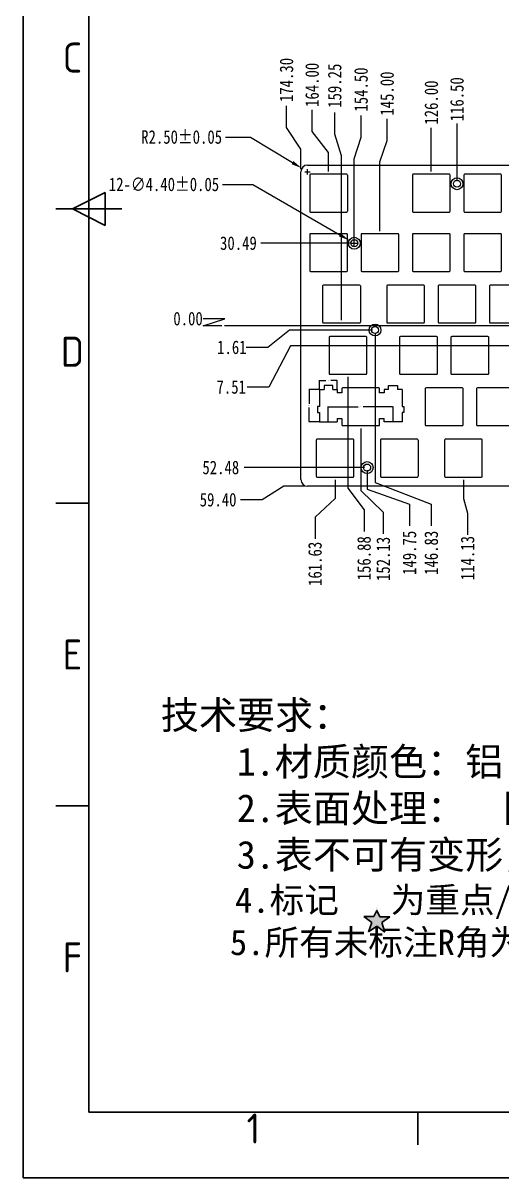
# Model space of a CAD drawing. Header units: millimetres. Extents: x 1786 to 2809, y 1192 to 1909.
# Drawn here: x 1786.2 to 1963.4, y 1192.3 to 1619.4 of the extents above; entities that cross this region are included whole.
import ezdxf
from ezdxf.enums import TextEntityAlignment as Align

# ---------------------------------------------------------------- set-up
doc = ezdxf.new("R2010")
doc.units = ezdxf.units.MM
doc.header["$LTSCALE"] = 32.67
doc.header["$PDMODE"] = 3
doc.header["$PDSIZE"] = 0.3125
doc.layers.get('0').update_dxf_attribs({"linetype": 'CONTINUOUS'})
doc.layers.get('Defpoints').update_dxf_attribs({"linetype": 'CONTINUOUS'})
doc.layers.add('图层1', color=7, linetype='CONTINUOUS')
doc.layers.add('图框层', color=7, linetype='CONTINUOUS', lineweight=35)
doc.layers.add('文字说明层', color=7, linetype='CONTINUOUS', lineweight=35)
doc.styles.add('ISO Proportional', font='isocp.shx')
doc.styles.get("Standard").update_dxf_attribs({"font": 'txt', "width": 0.8})
doc.dimstyles.get("Standard").update_dxf_attribs({"dimtxt": 0.15625, "dimasz": 0.1875, "dimexe": 0.125, "dimexo": 0.0625, "dimtad": 0, "dimtih": 1, "dimtoh": 1, "dimdsep": 46, "dimtxsty": 'Standard', "dimcen": 0.09, "dimazin": 2, "dimtp": 0.01, "dimtm": 0.01, "dimtfac": 1, "dimtofl": 0, "dimtmove": 0, "dimatfit": 3, "dimfxl": 1, "dimtolj": 1, "dimarcsym": 0})

# ---------------------------------------------------------------- blocks, each defined once
blk = doc.blocks.new('*D100')
at = {"layer": 'Defpoints', "color": 0, "transparency": 16777216}
for p in [(1852.84, 1510.04), (1860.76, 1507.46), (2063.24, 1507.46)]:
    blk.add_point(p, dxfattribs=at)
at = {"layer": '图层1', "color": 4, "lineweight": -2, "transparency": 16777216}
for p, q in [((1852.76, 1507.46), (1860.84, 1510.04)), ((1860.84, 1510.04), (1852.84, 1510.04)), ((1859.76, 1507.46), (1852.76, 1507.46))]:
    blk.add_line(p, q, dxfattribs=at)
at = {"layer": '图层1', "color": 6, "transparency": 16777216, "insert": (1847.21, 1510.04), "char_height": 5, "attachment_point": 5}
blk.add_mtext('\\A1;0.00', dxfattribs=at)
blk = doc.blocks.new('*D1')
at = {"layer": 'Defpoints', "color": 0, "transparency": 16777216}
for p in [(1883.65, 1588.71), (1888.94, 1564.37), (2063.24, 1507.46)]:
    blk.add_point(p, dxfattribs=at)
at = {"layer": '图层1', "color": 4, "lineweight": -2, "transparency": 16777216}
for p, q in [((1883.65, 1580.71), (1883.65, 1588.71)), ((1888.94, 1572.71), (1883.65, 1580.71)), ((1888.94, 1565.37), (1888.94, 1572.71))]:
    blk.add_line(p, q, dxfattribs=at)
at = {"layer": '图层1', "color": 6, "transparency": 16777216, "insert": (1883.65, 1598.33), "char_height": 5, "attachment_point": 5, "rotation": 90}
blk.add_mtext('\\A1;174.30', dxfattribs=at)
blk = doc.blocks.new('*D3')
at = {"layer": 'Defpoints', "color": 0, "transparency": 16777216}
for p in [(1893.12, 1587.24), (1899.24, 1563.46), (2063.24, 1507.46)]:
    blk.add_point(p, dxfattribs=at)
at = {"layer": '图层1', "color": 4, "lineweight": -2, "transparency": 16777216}
for p, q in [((1893.12, 1579.24), (1893.12, 1587.24)), ((1899.24, 1571.46), (1893.12, 1579.24)), ((1899.24, 1564.46), (1899.24, 1571.46))]:
    blk.add_line(p, q, dxfattribs=at)
at = {"layer": '图层1', "color": 6, "transparency": 16777216, "insert": (1893.12, 1596.53), "char_height": 5, "attachment_point": 5, "rotation": 90}
blk.add_mtext('\\A1;164.00', dxfattribs=at)
blk = doc.blocks.new('*D4')
at = {"layer": 'Defpoints', "color": 0, "transparency": 16777216}
for p in [(1937.24, 1580.68), (1937.24, 1563.46), (2063.24, 1507.46)]:
    blk.add_point(p, dxfattribs=at)
at = {"layer": '图层1', "color": 4, "lineweight": -2, "transparency": 16777216}
blk.add_line((1937.24, 1564.46), (1937.24, 1580.68), dxfattribs=at)
at = {"layer": '图层1', "color": 6, "transparency": 16777216, "insert": (1937.24, 1589.97), "char_height": 5, "attachment_point": 5, "rotation": 90}
blk.add_mtext('\\A1;126.00', dxfattribs=at)
blk = doc.blocks.new('*D5')
at = {"layer": 'Defpoints', "color": 0, "transparency": 16777216}
for p in [(1946.74, 1582.23), (1946.74, 1559.96), (2063.24, 1507.46)]:
    blk.add_point(p, dxfattribs=at)
at = {"layer": '图层1', "color": 4, "lineweight": -2, "transparency": 16777216}
blk.add_line((1946.74, 1560.96), (1946.74, 1582.23), dxfattribs=at)
at = {"layer": '图层1', "color": 6, "transparency": 16777216, "insert": (1946.74, 1591.19), "char_height": 5, "attachment_point": 5, "rotation": 90}
blk.add_mtext('\\A1;116.50', dxfattribs=at)
blk = doc.blocks.new('*D14')
at = {"layer": 'Defpoints', "color": 0, "transparency": 16777216}
for p in [(1920.88, 1584), (1918.24, 1541.45), (2063.24, 1507.46)]:
    blk.add_point(p, dxfattribs=at)
at = {"layer": '图层1', "color": 4, "lineweight": -2, "transparency": 16777216}
for p, q in [((1920.88, 1576), (1920.88, 1584)), ((1918.24, 1568), (1920.88, 1576)), ((1918.24, 1542.45), (1918.24, 1568))]:
    blk.add_line(p, q, dxfattribs=at)
at = {"layer": '图层1', "color": 6, "transparency": 16777216, "insert": (1920.88, 1593.29), "char_height": 5, "attachment_point": 5, "rotation": 90}
blk.add_mtext('\\A1;145.00', dxfattribs=at)
blk = doc.blocks.new('*D15')
at = {"layer": 'Defpoints', "color": 0, "transparency": 16777216}
for p in [(1911.24, 1585.17), (1908.74, 1537.95), (2063.24, 1507.46)]:
    blk.add_point(p, dxfattribs=at)
at = {"layer": '图层1', "color": 4, "lineweight": -2, "transparency": 16777216}
for p, q in [((1911.24, 1577.17), (1911.24, 1585.17)), ((1908.74, 1569.17), (1911.24, 1577.17)), ((1908.74, 1538.95), (1908.74, 1569.17))]:
    blk.add_line(p, q, dxfattribs=at)
at = {"layer": '图层1', "color": 6, "transparency": 16777216, "insert": (1911.24, 1594.79), "char_height": 5, "attachment_point": 5, "rotation": 90}
blk.add_mtext('\\A1;154.50', dxfattribs=at)
blk = doc.blocks.new('*D18')
at = {"layer": 'Defpoints', "color": 0, "transparency": 16777216}
for p in [(1901.49, 1586.25), (1903.99, 1508.48), (2063.24, 1507.46)]:
    blk.add_point(p, dxfattribs=at)
at = {"layer": '图层1', "color": 4, "lineweight": -2, "transparency": 16777216}
for p, q in [((1901.49, 1578.25), (1901.49, 1586.25)), ((1903.99, 1570.25), (1901.49, 1578.25)), ((1903.99, 1509.48), (1903.99, 1570.25))]:
    blk.add_line(p, q, dxfattribs=at)
at = {"layer": '图层1', "color": 6, "transparency": 16777216, "insert": (1901.49, 1596.21), "char_height": 5, "attachment_point": 5, "rotation": 90}
blk.add_mtext('\\A1;159.25', dxfattribs=at)
blk = doc.blocks.new('*D19')
at = {"layer": 'Defpoints', "color": 0, "transparency": 16777216}
for p in [(2063.24, 1507.46), (1906.36, 1489.48), (1912.36, 1431.39)]:
    blk.add_point(p, dxfattribs=at)
at = {"layer": '图层1', "color": 4, "lineweight": -2, "transparency": 16777216}
for p, q in [((1906.36, 1488.48), (1906.36, 1447.39)), ((1906.36, 1447.39), (1912.36, 1439.39)), ((1912.36, 1439.39), (1912.36, 1431.39))]:
    blk.add_line(p, q, dxfattribs=at)
at = {"layer": '图层1', "color": 6, "transparency": 16777216, "insert": (1912.36, 1421.43), "char_height": 5, "attachment_point": 5, "rotation": 90}
blk.add_mtext('\\A1;156.88', dxfattribs=at)
blk = doc.blocks.new('*D20')
at = {"layer": 'Defpoints', "color": 0, "transparency": 16777216}
for p in [(2063.24, 1507.46), (1911.11, 1470.48), (1919.46, 1430.48)]:
    blk.add_point(p, dxfattribs=at)
at = {"layer": '图层1', "color": 4, "lineweight": -2, "transparency": 16777216}
for p, q in [((1911.11, 1469.48), (1911.11, 1446.48)), ((1911.11, 1446.48), (1919.46, 1438.48)), ((1919.46, 1438.48), (1919.46, 1430.48))]:
    blk.add_line(p, q, dxfattribs=at)
at = {"layer": '图层1', "color": 6, "transparency": 16777216, "insert": (1919.46, 1421.19), "char_height": 5, "attachment_point": 5, "rotation": 90}
blk.add_mtext('\\A1;152.13', dxfattribs=at)
blk = doc.blocks.new('*D21')
at = {"layer": 'Defpoints', "color": 0, "transparency": 16777216}
for p in [(2063.24, 1507.46), (1901.61, 1451.48), (1894.2, 1428.66)]:
    blk.add_point(p, dxfattribs=at)
at = {"layer": '图层1', "color": 4, "lineweight": -2, "transparency": 16777216}
for p, q in [((1901.61, 1450.48), (1901.61, 1443.48)), ((1901.61, 1443.48), (1894.2, 1436.66)), ((1894.2, 1436.66), (1894.2, 1428.66))]:
    blk.add_line(p, q, dxfattribs=at)
at = {"layer": '图层1', "color": 6, "transparency": 16777216, "insert": (1894.2, 1419.37), "char_height": 5, "attachment_point": 5, "rotation": 90}
blk.add_mtext('\\A1;161.63', dxfattribs=at)
blk = doc.blocks.new('*D22')
at = {"layer": 'Defpoints', "color": 0, "transparency": 16777216}
for p in [(2063.24, 1507.46), (1913.49, 1454.98), (1929.17, 1433.4)]:
    blk.add_point(p, dxfattribs=at)
at = {"layer": '图层1', "color": 4, "lineweight": -2, "transparency": 16777216}
for p, q in [((1913.49, 1453.98), (1913.49, 1446.98)), ((1913.49, 1446.98), (1929.17, 1441.4)), ((1929.17, 1441.4), (1929.17, 1433.4))]:
    blk.add_line(p, q, dxfattribs=at)
at = {"layer": '图层1', "color": 6, "transparency": 16777216, "insert": (1929.17, 1423.44), "char_height": 5, "attachment_point": 5, "rotation": 90}
blk.add_mtext('\\A1;149.75', dxfattribs=at)
blk = doc.blocks.new('*D23')
at = {"layer": 'Defpoints', "color": 0, "transparency": 16777216}
for p in [(2063.24, 1507.46), (1949.11, 1451.48), (1950.67, 1430.14)]:
    blk.add_point(p, dxfattribs=at)
at = {"layer": '图层1', "color": 4, "lineweight": -2, "transparency": 16777216}
for p, q in [((1949.11, 1450.48), (1949.11, 1443.48)), ((1949.11, 1443.48), (1950.67, 1438.14)), ((1950.67, 1438.14), (1950.67, 1430.14))]:
    blk.add_line(p, q, dxfattribs=at)
at = {"layer": '图层1', "color": 6, "transparency": 16777216, "insert": (1950.67, 1421.51), "char_height": 5, "attachment_point": 5, "rotation": 90}
blk.add_mtext('\\A1;114.13', dxfattribs=at)
blk = doc.blocks.new('*D26')
at = {"layer": 'Defpoints', "color": 0, "transparency": 16777216}
for p in [(1916.41, 1505.85), (2063.24, 1507.46), (1937.23, 1433.4)]:
    blk.add_point(p, dxfattribs=at)
at = {"layer": '图层1', "color": 4, "lineweight": -2, "transparency": 16777216}
for p, q in [((1916.41, 1504.85), (1916.41, 1449.4)), ((1916.41, 1449.4), (1937.23, 1441.4)), ((1937.23, 1441.4), (1937.23, 1433.4))]:
    blk.add_line(p, q, dxfattribs=at)
at = {"layer": '图层1', "color": 6, "transparency": 16777216, "insert": (1937.23, 1423.44), "char_height": 5, "attachment_point": 5, "rotation": 90}
blk.add_mtext('\\A1;146.83', dxfattribs=at)
blk = doc.blocks.new('*D45')
at = {"layer": 'Defpoints', "color": 0, "transparency": 16777216}
for p in [(1874.15, 1537.95), (1908.74, 1537.95), (2063.24, 1507.46)]:
    blk.add_point(p, dxfattribs=at)
at = {"layer": '图层1', "color": 4, "lineweight": -2, "transparency": 16777216}
blk.add_line((1907.74, 1537.95), (1874.15, 1537.95), dxfattribs=at)
at = {"layer": '图层1', "color": 6, "transparency": 16777216, "insert": (1865.85, 1537.95), "char_height": 5, "attachment_point": 5}
blk.add_mtext('\\A1;30.49', dxfattribs=at)
blk = doc.blocks.new('*D46')
at = {"layer": 'Defpoints', "color": 0, "transparency": 16777216}
for p in [(1916.41, 1505.85), (2063.24, 1507.46), (1868.72, 1499.43)]:
    blk.add_point(p, dxfattribs=at)
at = {"layer": '图层1', "color": 4, "lineweight": -2, "transparency": 16777216}
for p, q in [((1884.72, 1505.85), (1876.72, 1499.43)), ((1915.41, 1505.85), (1884.72, 1505.85)), ((1876.72, 1499.43), (1868.72, 1499.43))]:
    blk.add_line(p, q, dxfattribs=at)
at = {"layer": '图层1', "color": 6, "transparency": 16777216, "insert": (1863.43, 1499.43), "char_height": 5, "attachment_point": 5}
blk.add_mtext('\\A1;1.61', dxfattribs=at)
blk = doc.blocks.new('*D47')
at = {"layer": 'Defpoints', "color": 0, "transparency": 16777216}
for p in [(2063.24, 1507.46), (1867.95, 1454.98), (1913.49, 1454.98)]:
    blk.add_point(p, dxfattribs=at)
at = {"layer": '图层1', "color": 4, "lineweight": -2, "transparency": 16777216}
blk.add_line((1912.49, 1454.98), (1867.95, 1454.98), dxfattribs=at)
at = {"layer": '图层1', "color": 6, "transparency": 16777216, "insert": (1859.33, 1454.98), "char_height": 5, "attachment_point": 5}
blk.add_mtext('\\A1;52.48', dxfattribs=at)
blk = doc.blocks.new('*D48')
at = {"layer": 'Defpoints', "color": 0, "transparency": 16777216}
for p in [(2063.24, 1507.46), (1998.99, 1499.95), (1869.15, 1484.77)]:
    blk.add_point(p, dxfattribs=at)
at = {"layer": '图层1', "color": 4, "lineweight": -2, "transparency": 16777216}
for p, q in [((1885.15, 1499.95), (1877.15, 1484.77)), ((1997.99, 1499.95), (1885.15, 1499.95)), ((1877.15, 1484.77), (1869.15, 1484.77))]:
    blk.add_line(p, q, dxfattribs=at)
at = {"layer": '图层1', "color": 6, "transparency": 16777216, "insert": (1863.19, 1484.77), "char_height": 5, "attachment_point": 5}
blk.add_mtext('\\A1;7.51', dxfattribs=at)
blk = doc.blocks.new('*D51')
at = {"layer": 'Defpoints', "color": 0, "transparency": 16777216}
for p in [(2063.24, 1507.46), (1891.44, 1448.06), (1866.62, 1443.06)]:
    blk.add_point(p, dxfattribs=at)
at = {"layer": '图层1', "color": 4, "lineweight": -2, "transparency": 16777216}
for p, q in [((1882.62, 1448.06), (1874.62, 1443.06)), ((1890.44, 1448.06), (1882.62, 1448.06)), ((1874.62, 1443.06), (1866.62, 1443.06))]:
    blk.add_line(p, q, dxfattribs=at)
at = {"layer": '图层1', "color": 6, "transparency": 16777216, "insert": (1858.33, 1443.06), "char_height": 5, "attachment_point": 5}
blk.add_mtext('\\A1;59.40', dxfattribs=at)
blk = doc.blocks.new('*D60')
at = {"layer": 'Defpoints', "color": 0, "transparency": 16777216}
for p in [(1906.83, 1539.05), (1910.64, 1536.85)]:
    blk.add_point(p, dxfattribs=at)
at = {"layer": '图层1', "color": 4, "lineweight": -2, "transparency": 16777216}
for p, q in [((1859.94, 1559.69), (1871.21, 1559.69)), ((1871.21, 1559.69), (1903.37, 1541.06)), ((1907.74, 1537.95), (1909.74, 1537.95)), ((1908.74, 1536.95), (1908.74, 1538.95))]:
    blk.add_line(p, q, dxfattribs=at)
at = {"layer": '图层1', "color": 4, "transparency": 16777216}
blk.add_solid([(1903.71, 1541.64), (1903.04, 1540.48), (1906.83, 1539.05)], dxfattribs=at)
at = {"layer": '图层1', "color": 6, "transparency": 16777216, "insert": (1838.31, 1559.69), "char_height": 5, "attachment_point": 5}
blk.add_mtext('\\A1;12-∅4.40±0.05', dxfattribs=at)
blk = doc.blocks.new('*D61')
at = {"layer": 'Defpoints', "color": 0, "transparency": 16777216}
for p in [(1889.31, 1565.67), (1891.44, 1564.37)]:
    blk.add_point(p, dxfattribs=at)
at = {"layer": '图层1', "color": 4, "lineweight": -2, "transparency": 16777216}
for p, q in [((1861.13, 1577.21), (1870.36, 1577.21)), ((1870.36, 1577.21), (1885.89, 1567.75)), ((1890.44, 1564.37), (1892.44, 1564.37)), ((1891.44, 1563.37), (1891.44, 1565.37))]:
    blk.add_line(p, q, dxfattribs=at)
at = {"layer": '图层1', "color": 4, "transparency": 16777216}
blk.add_solid([(1886.24, 1568.32), (1885.54, 1567.18), (1889.31, 1565.67)], dxfattribs=at)
at = {"layer": '图层1', "color": 6, "transparency": 16777216, "insert": (1844.84, 1577.21), "char_height": 5, "attachment_point": 5}
blk.add_mtext('\\A1;R2.50±0.05', dxfattribs=at)
blk = doc.blocks.new('*D122')
at = {"color": 0, "lineweight": -2, "transparency": 16777216}
for p, q in [((1895.81, 1483.93), (1895.81, 1487.36)), ((1896, 1487.24), (1898.2, 1487.24)), ((1902.22, 1487.24), (1900.02, 1487.24)), ((1902.41, 1483.93), (1902.41, 1487.36))]:
    blk.add_line(p, q, dxfattribs=at)
at = {"color": 0, "transparency": 16777216}
for points in [[(1896, 1487.27), (1896, 1487.21), (1895.81, 1487.24)], [(1902.22, 1487.27), (1902.22, 1487.21), (1902.41, 1487.24)]]:
    blk.add_solid(points, dxfattribs=at)
at = {"layer": 'Defpoints', "color": 0, "transparency": 16777216}
for p in [(1902.41, 1487.24), (1895.81, 1483.87), (1902.41, 1483.87)]:
    blk.add_point(p, dxfattribs=at)
at = {"color": 0, "transparency": 16777216, "insert": (1899.11, 1487.24), "char_height": 0.156, "attachment_point": 5}
blk.add_mtext('\\A1;6.6000', dxfattribs=at)
blk = doc.blocks.new('*D123')
at = {"color": 0, "lineweight": -2, "transparency": 16777216}
for p, q in [((1895.75, 1483.87), (1891.88, 1483.87)), ((1892.01, 1483.68), (1892.01, 1478.57)), ((1892.01, 1472.05), (1892.01, 1477.16)), ((1895.75, 1471.87), (1891.88, 1471.87))]:
    blk.add_line(p, q, dxfattribs=at)
at = {"color": 0, "transparency": 16777216}
for points in [[(1891.98, 1483.68), (1892.04, 1483.68), (1892.01, 1483.87)], [(1891.98, 1472.05), (1892.04, 1472.05), (1892.01, 1471.87)]]:
    blk.add_solid(points, dxfattribs=at)
at = {"layer": 'Defpoints', "color": 0, "transparency": 16777216}
for p in [(1892.01, 1483.87), (1895.81, 1483.87), (1895.81, 1471.87)]:
    blk.add_point(p, dxfattribs=at)
at = {"color": 0, "transparency": 16777216, "insert": (1892.01, 1477.87), "char_height": 0.1562, "attachment_point": 5}
blk.add_mtext('\\A1;12.0000', dxfattribs=at)
blk = doc.blocks.new('*D124')
at = {"color": 0, "lineweight": -2, "transparency": 16777216}
for p, q in [((1899.11, 1471.93), (1899.11, 1477.51)), ((1899.3, 1477.39), (1910.15, 1477.39)), ((1922.92, 1477.39), (1912.07, 1477.39)), ((1923.11, 1471.93), (1923.11, 1477.51))]:
    blk.add_line(p, q, dxfattribs=at)
at = {"color": 0, "transparency": 16777216}
for points in [[(1899.3, 1477.42), (1899.3, 1477.36), (1899.11, 1477.39)], [(1922.92, 1477.42), (1922.92, 1477.36), (1923.11, 1477.39)]]:
    blk.add_solid(points, dxfattribs=at)
at = {"layer": 'Defpoints', "color": 0, "transparency": 16777216}
for p in [(1923.11, 1477.39), (1899.11, 1471.87), (1923.11, 1471.87)]:
    blk.add_point(p, dxfattribs=at)
at = {"color": 0, "transparency": 16777216, "insert": (1911.11, 1477.39), "char_height": 0.1562, "attachment_point": 5}
blk.add_mtext('\\A1;24.0000', dxfattribs=at)

msp = doc.modelspace()

# ---------------------------------------------------------------- hatches: boundary and pattern name
at = {"layer": '图框层', "lineweight": 30}
msp.add_hatch(color=1, dxfattribs=at).paths.add_polyline_path([(1918.1992, 1288.87199), (1917.08785, 1292.40672), (1915.90929, 1288.89383), (1912.20414, 1288.92916), (1915.1809, 1286.72274), (1914.00234, 1283.20985), (1917.02064, 1285.3591), (1919.9974, 1283.15268), (1918.88605, 1286.68741), (1921.90436, 1288.83665)])

# ---------------------------------------------------------------- linework, layer by layer
at = {"color": 7, "linetype": 'Continuous'}
for p, q in [((1888.93999, 1450.56473), (1888.93999, 1564.36508)), ((1891.43999, 1566.86508), (2235.04099, 1566.86508)), ((1905.94099, 1563.45508), (1892.53099, 1563.45508)), ((1943.94099, 1563.45508), (1930.53099, 1563.45508)), ((1962.94099, 1563.45508), (1949.53099, 1563.45508)), ((1892.25099, 1563.17508), (1892.25099, 1549.76508)), ((1906.22099, 1563.17508), (1906.22099, 1549.76508)), ((1930.25099, 1563.17508), (1930.25099, 1549.76508)), ((1944.22099, 1549.76508), (1944.22099, 1563.17508)), ((1949.25099, 1563.17508), (1949.25099, 1549.76508)), ((1963.22099, 1549.76508), (1963.22099, 1563.17508)), ((1892.53099, 1549.48508), (1905.94099, 1549.48508)), ((1930.53099, 1549.48508), (1943.94099, 1549.48508)), ((1949.53099, 1549.48508), (1962.94099, 1549.48508)), ((1892.25099, 1541.17173), (1892.25099, 1527.76173)), ((1905.94099, 1541.45173), (1892.53099, 1541.45173)), ((1906.22099, 1527.76173), (1906.22099, 1541.17173)), ((1911.25099, 1541.17173), (1911.25099, 1527.76173)), ((1924.94099, 1541.45173), (1911.53099, 1541.45173)), ((1925.22099, 1527.76173), (1925.22099, 1541.17173)), ((1930.25099, 1541.17173), (1930.25099, 1527.76173)), ((1943.94099, 1541.45173), (1930.53099, 1541.45173)), ((1944.22099, 1527.76173), (1944.22099, 1541.17173)), ((1949.25099, 1541.17173), (1949.25099, 1527.76173)), ((1962.94099, 1541.45173), (1949.53099, 1541.45173)), ((1963.22099, 1527.76173), (1963.22099, 1541.17173)), ((1892.53099, 1527.48173), (1905.94099, 1527.48173)), ((1911.53099, 1527.48173), (1924.94099, 1527.48173)), ((1930.53099, 1527.48173), (1943.94099, 1527.48173)), ((1949.53099, 1527.48173), (1962.94099, 1527.48173)), ((1897.00099, 1522.17173), (1897.00099, 1508.76173)), ((1910.69099, 1522.45173), (1897.28099, 1522.45173)), ((1910.97099, 1522.17173), (1910.97099, 1508.76173)), ((1920.75099, 1522.17173), (1920.75099, 1508.76173)), ((1934.44099, 1522.45173), (1921.03099, 1522.45173)), ((1934.72099, 1508.76173), (1934.72099, 1522.17173)), ((1939.75099, 1522.17173), (1939.75099, 1508.76173)), ((1953.44099, 1522.45173), (1940.03099, 1522.45173)), ((1953.72099, 1508.76173), (1953.72099, 1522.17173)), ((1958.75099, 1522.17173), (1958.75099, 1508.76173)), ((1972.72099, 1522.45173), (1959.03099, 1522.45173)), ((1897.28099, 1508.48173), (1910.69099, 1508.48173)), ((1921.03099, 1508.48173), (1934.44099, 1508.48173)), ((1940.03099, 1508.48173), (1953.44099, 1508.48173)), ((1959.03099, 1508.48173), (1972.72099, 1508.48173)), ((1913.06599, 1503.45173), (1899.65599, 1503.45173)), ((1939.19099, 1503.45173), (1925.78099, 1503.45173)), ((1958.19099, 1503.45173), (1944.78099, 1503.45173)), ((1899.37599, 1503.17173), (1899.37599, 1489.76173)), ((1913.34599, 1489.76173), (1913.34599, 1503.17173)), ((1925.50099, 1503.17173), (1925.50099, 1489.76173)), ((1939.47099, 1489.76173), (1939.47099, 1503.17173)), ((1944.50099, 1503.17173), (1944.50099, 1489.76173)), ((1958.47099, 1489.76173), (1958.47099, 1503.17173)), ((1899.65599, 1489.48173), (1913.06599, 1489.48173)), ((1925.78099, 1489.48173), (1939.19099, 1489.48173)), ((1944.78099, 1489.48173), (1958.19099, 1489.48173)), ((1897.53099, 1485.31673), (1897.53099, 1483.86673)), ((1900.78099, 1485.31673), (1897.53099, 1485.31673)), ((1900.78099, 1483.86673), (1900.78099, 1485.31673)), ((1904.12599, 1482.56673), (1902.41099, 1482.56673)), ((1904.12599, 1484.17173), (1904.12599, 1482.56673)), ((1917.81599, 1484.45173), (1904.40599, 1484.45173)), ((1918.09599, 1482.56673), (1918.09599, 1484.17173)), ((1919.81099, 1482.56673), (1918.09599, 1482.56673)), ((1921.44099, 1483.86673), (1921.44099, 1485.31673)), ((1921.44099, 1485.31673), (1924.69099, 1485.31673)), ((1924.69099, 1485.31673), (1924.69099, 1483.86673)), ((1935.00099, 1484.17173), (1935.00099, 1470.76173)), ((1948.69099, 1484.45173), (1935.28099, 1484.45173)), ((1948.97099, 1470.76173), (1948.97099, 1484.17173)), ((1954.00099, 1484.17173), (1954.00099, 1470.76173)), ((1967.69099, 1484.45173), (1954.28099, 1484.45173)), ((1895.15599, 1477.61673), (1895.15599, 1475.31673)), ((1895.81099, 1477.61673), (1895.15599, 1477.61673)), ((1895.15599, 1475.31673), (1895.81099, 1475.31673)), ((1926.41099, 1477.61673), (1927.06599, 1477.61673)), ((1927.06599, 1475.31673), (1926.41099, 1475.31673)), ((1927.06599, 1477.61673), (1927.06599, 1475.31673)), ((1902.41099, 1473.16673), (1904.12599, 1473.16673)), ((1904.12599, 1473.16673), (1904.12599, 1470.76173)), ((1904.40599, 1470.48173), (1917.81599, 1470.48173)), ((1918.09599, 1470.76173), (1918.09599, 1473.16673)), ((1918.09599, 1473.16673), (1919.81099, 1473.16673)), ((1935.28099, 1470.48173), (1948.69099, 1470.48173)), ((1954.28099, 1470.48173), (1967.69099, 1470.48173)), ((1894.62599, 1465.17173), (1894.62599, 1451.76173)), ((1908.31599, 1465.45173), (1894.90599, 1465.45173)), ((1908.59599, 1451.76173), (1908.59599, 1465.17173)), ((1918.37599, 1465.17173), (1918.37599, 1451.76173)), ((1932.06599, 1465.45173), (1918.65599, 1465.45173)), ((1932.34599, 1465.17173), (1932.34599, 1451.76173)), ((1942.12599, 1465.17173), (1942.12599, 1451.76173)), ((1955.81599, 1465.45173), (1942.40599, 1465.45173)), ((1956.09599, 1451.76173), (1956.09599, 1465.17173)), ((2235.04099, 1448.06473), (1891.43999, 1448.06473)), ((1894.90599, 1451.48173), (1908.31599, 1451.48173)), ((1918.65599, 1451.48173), (1932.06599, 1451.48173)), ((1942.40599, 1451.48173), (1955.81599, 1451.48173))]:
    msp.add_line(p, q, dxfattribs=at)
at = {"color": 1}
msp.add_line((1919.81099, 1471.86673), (1919.81099, 1473.16673), dxfattribs=at)
at = {"color": 7, "linetype": 'Continuous'}
for centre, radius in [((1946.73599, 1559.95508), 2.2), ((1946.73599, 1559.95508), 1.3), ((1908.73599, 1537.95173), 2.2), ((1908.73599, 1537.95173), 1.3), ((1916.41099, 1505.85173), 2.2), ((1916.41099, 1505.85173), 1.3), ((1913.48599, 1454.98173), 2.2), ((1913.48599, 1454.98173), 1.3)]:
    msp.add_circle(centre, radius, dxfattribs=at)
for centre, radius, start, end in [((1891.43999, 1564.36508), 2.5, 90, 180), ((1892.53099, 1563.17508), 0.28, 90, 180), ((1905.94099, 1563.17508), 0.28, 0, 90), ((1930.53099, 1563.17508), 0.28, 90, 180), ((1943.94099, 1563.17508), 0.28, 0, 90), ((1949.53099, 1563.17508), 0.28, 90, 180), ((1962.94099, 1563.17508), 0.28, 0, 90), ((1892.53099, 1549.76508), 0.28, 180, 270), ((1905.94099, 1549.76508), 0.28, 270, 0), ((1930.53099, 1549.76508), 0.28, 180, 270), ((1943.94099, 1549.76508), 0.28, 270, 0), ((1949.53099, 1549.76508), 0.28, 180, 270), ((1962.94099, 1549.76508), 0.28, 270, 0), ((1892.53099, 1541.17173), 0.28, 90, 180), ((1905.94099, 1541.17173), 0.28, 0, 90), ((1911.53099, 1541.17173), 0.28, 90, 180), ((1924.94099, 1541.17173), 0.28, 0, 90), ((1930.53099, 1541.17173), 0.28, 90, 180), ((1943.94099, 1541.17173), 0.28, 0, 90), ((1949.53099, 1541.17173), 0.28, 90, 180), ((1962.94099, 1541.17173), 0.28, 0, 90), ((1892.53099, 1527.76173), 0.28, 180, 270), ((1905.94099, 1527.76173), 0.28, 270, 0), ((1911.53099, 1527.76173), 0.28, 180, 270), ((1924.94099, 1527.76173), 0.28, 270, 0), ((1930.53099, 1527.76173), 0.28, 180, 270), ((1943.94099, 1527.76173), 0.28, 270, 0), ((1949.53099, 1527.76173), 0.28, 180, 270), ((1962.94099, 1527.76173), 0.28, 270, 0), ((1897.28099, 1522.17173), 0.28, 90, 180), ((1910.69099, 1522.17173), 0.28, 0, 90), ((1921.03099, 1522.17173), 0.28, 90, 180), ((1934.44099, 1522.17173), 0.28, 0, 90), ((1940.03099, 1522.17173), 0.28, 90, 180), ((1953.44099, 1522.17173), 0.28, 0, 90), ((1959.03099, 1522.17173), 0.28, 90, 180), ((1897.28099, 1508.76173), 0.28, 180, 270), ((1910.69099, 1508.76173), 0.28, 270, 0), ((1921.03099, 1508.76173), 0.28, 180, 270), ((1934.44099, 1508.76173), 0.28, 270, 0), ((1940.03099, 1508.76173), 0.28, 180, 270), ((1953.44099, 1508.76173), 0.28, 270, 0), ((1959.03099, 1508.76173), 0.28, 180, 270), ((1899.65599, 1503.17173), 0.28, 90, 180), ((1913.06599, 1503.17173), 0.28, 0, 90), ((1925.78099, 1503.17173), 0.28, 90, 180), ((1939.19099, 1503.17173), 0.28, 0, 90), ((1944.78099, 1503.17173), 0.28, 90, 180), ((1958.19099, 1503.17173), 0.28, 0, 90), ((1899.65599, 1489.76173), 0.28, 180, 270), ((1913.06599, 1489.76173), 0.28, 270, 0), ((1925.78099, 1489.76173), 0.28, 180, 270), ((1939.19099, 1489.76173), 0.28, 270, 0), ((1944.78099, 1489.76173), 0.28, 180, 270), ((1958.19099, 1489.76173), 0.28, 270, 0), ((1904.40599, 1484.17173), 0.28, 90, 180), ((1917.81599, 1484.17173), 0.28, 0, 90), ((1935.28099, 1484.17173), 0.28, 90, 180), ((1948.69099, 1484.17173), 0.28, 0, 90), ((1954.28099, 1484.17173), 0.28, 90, 180), ((1904.40599, 1470.76173), 0.28, 180, 270), ((1917.81599, 1470.76173), 0.28, 270, 0), ((1935.28099, 1470.76173), 0.28, 180, 270), ((1948.69099, 1470.76173), 0.28, 270, 0), ((1954.28099, 1470.76173), 0.28, 180, 270), ((1894.90599, 1465.17173), 0.28, 90, 180), ((1908.31599, 1465.17173), 0.28, 0, 90), ((1918.65599, 1465.17173), 0.28, 90, 180), ((1932.06599, 1465.17173), 0.28, 0, 90), ((1942.40599, 1465.17173), 0.28, 90, 180), ((1955.81599, 1465.17173), 0.28, 0, 90), ((1891.43999, 1450.56473), 2.5, 180, 270), ((1894.90599, 1451.76173), 0.28, 180, 270), ((1908.31599, 1451.76173), 0.28, 270, 0), ((1918.65599, 1451.76173), 0.28, 180, 270), ((1932.06599, 1451.76173), 0.28, 270, 0), ((1942.40599, 1451.76173), 0.28, 180, 270), ((1955.81599, 1451.76173), 0.28, 270, 0)]:
    msp.add_arc(centre, radius, start, end, dxfattribs=at)
at = {"layer": '图层1'}
msp.add_line((1860.76347, 1507.4649), (2267.79769, 1507.4649), dxfattribs=at)
at = {"layer": '图层1', "color": 1}
for p, q in [((1895.81099, 1483.86673), (1895.81099, 1477.61673)), ((1895.81099, 1483.86673), (1897.53099, 1483.86673)), ((1900.78099, 1483.86673), (1902.41099, 1483.86673)), ((1902.41099, 1483.86673), (1902.41099, 1482.56673)), ((1919.81099, 1483.86673), (1919.81099, 1482.56673)), ((1921.44099, 1483.86673), (1919.81099, 1483.86673)), ((1926.41099, 1483.86673), (1924.69099, 1483.86673)), ((1926.41099, 1483.86673), (1926.41099, 1477.61673)), ((1895.81099, 1475.31673), (1895.81099, 1471.86673)), ((1926.41099, 1475.31673), (1926.41099, 1471.86673)), ((1895.81099, 1471.86673), (1902.41099, 1471.86673)), ((1902.41099, 1473.16673), (1902.41099, 1471.86673)), ((1926.41099, 1471.86673), (1919.81099, 1471.86673))]:
    msp.add_line(p, q, dxfattribs=at)
at = {"layer": '图框层', "color": 0, "lineweight": 30}
for p, q in [((1786.16683, 1192.25551), (1786.16683, 1884.65511)), ((1810.51553, 1884.65511), (1810.51553, 1223.01222)), ((1810.51553, 1884.65511), (1810.51553, 1216.60421)), ((1804.42835, 1550.62966), (1816.6027, 1556.71684)), ((1816.6027, 1556.71684), (1816.6027, 1544.54249)), ((1798.34118, 1550.62966), (1822.68988, 1550.62966)), ((1816.6027, 1544.54249), (1804.42835, 1550.62966)), ((1810.51553, 1441.82966), (1798.34118, 1441.82966)), ((1810.51553, 1329.82565), (1798.34118, 1329.82565)), ((1810.51553, 1216.60421), (2784.46342, 1216.60421)), ((1932.25901, 1204.42986), (1932.25901, 1216.60421)), ((2808.81212, 1192.25551), (1786.16683, 1192.25551))]:
    msp.add_line(p, q, dxfattribs=at)
at = {"layer": '图框层', "color": 1, "lineweight": 30}
for p, q in [((1917.08785, 1291.11496), (1915.90929, 1288.89383)), ((1917.08785, 1291.11496), (1918.1992, 1288.87199)), ((1915.1809, 1286.72274), (1912.20414, 1288.92916)), ((1912.20414, 1288.92916), (1915.90929, 1288.89383)), ((1915.1809, 1286.72274), (1914.00234, 1283.20985)), ((1918.1992, 1288.87199), (1921.90436, 1288.83665)), ((1921.90436, 1288.83665), (1918.88605, 1286.68741)), ((1918.88605, 1286.68741), (1919.9974, 1283.15268)), ((1917.02064, 1285.3591), (1914.00234, 1283.20985)), ((1919.9974, 1283.15268), (1917.02064, 1285.3591))]:
    msp.add_line(p, q, dxfattribs=at)

# ---------------------------------------------------------------- texts
at = {"layer": '图框层', "color": 0, "lineweight": 30, "style": 'ISO Proportional'}
for s, p in [('C', (1804.42835, 1606.63167)), ('D', (1804.42835, 1497.83167)), ('E', (1804.42835, 1385.82766)), ('F', (1804.42835, 1273.82365)), ('1', (1871.38727, 1210.51704))]:
    msp.add_text(s, height=11.10317, dxfattribs=at).set_placement(p, align=Align.MIDDLE)
at = {"layer": '文字说明层', "color": 0, "lineweight": 30, "insert": (1837.15097, 1368.60231), "char_height": 9.39460796, "width": 441.3803828, "attachment_point": 1}
msp.add_mtext('{\\fSimSun|b0|i0|c134|p2;\\H1.0995x;\\W1;技术要求：\\P\\fSimSun|b0|i0|c136|p2;    \\fSimSun|b0|i0|c134|p2;1.材质颜色：铝\\P    2.表面处理：\\fSimSun|b0|i0|c136|p2;  \\fSimSun|b0|i0|c134|p2;阳极喷砂黑色+印刷冷灰9C\\fSimSun|b0|i0|c136|p2;   \\fSimSun|b0|i0|c134|p2;\\P    3.表不可有变形，脏污批锋等不良\\P   \\H0.90947x; 4.标记   为重点/必检尺寸  \\P    5.所有未标注R角为R0.25MMM\\fSimSun|b0|i0|c0|p2;   }', dxfattribs=at)

# ---------------------------------------------------------------- dimensions: what is measured, and where the dimension line sits
at = {"color": 1}
for base, p1, p2, picture, middle in [((1902.41099, 1487.23949), (1895.81099, 1483.86673), (1902.41099, 1483.86673), '*D122', (1899.11099, 1487.23949)), ((1923.11099, 1477.38765), (1899.11099, 1471.86673), (1923.11099, 1471.86673), '*D124', (1911.11099, 1477.38765))]:
    dim = msp.add_linear_dim(base=base, p1=p1, p2=p2, dimstyle='Standard', override={"dimdec": 4, "dimzin": 0, "dimcen": 5.346, "dimadec": 0, "dimazin": 0, "dimtp": 0, "dimtm": 0, "dimtdec": 4, "dimfxl": 1.25, "dimtzin": 0}, dxfattribs=at)
    dim.commit()
    dim.dimension.update_dxf_attribs({"geometry": picture, "text_midpoint": middle})
dim = msp.add_linear_dim(base=(1892.00934, 1483.86673), p1=(1895.81099, 1471.86673), p2=(1895.81099, 1483.86673), angle=90, dimstyle='Standard', override={"dimdec": 4, "dimzin": 0, "dimcen": 5.346, "dimadec": 0, "dimazin": 0, "dimtp": 0, "dimtm": 0, "dimtdec": 4, "dimfxl": 1.25, "dimtzin": 0}, dxfattribs=at)
dim.commit()
dim.dimension.update_dxf_attribs({"geometry": '*D123', "text_midpoint": (1892.00934, 1477.86673)})
at = {"layer": '图层1'}
for feature_location, offset, dtype, origin, picture, middle in [((1888.93999, 1564.36508), (-5.28887, 24.34259), 1, (2063.24049, 1507.4649), '*D1', (1883.65112, 1598.33267)), ((1899.23599, 1563.45508), (-6.11614, 23.78399), 1, (2063.24049, 1507.4649), '*D3', (1893.11985, 1596.53073)), ((1903.98599, 1508.48173), (-2.5, 77.77222), 1, (2063.24049, 1507.4649), '*D18', (1901.48599, 1596.21228)), ((1908.73599, 1537.95173), (2.5, 47.21726), 1, (2063.24049, 1507.4649), '*D15', (1911.23599, 1594.79399)), ((1918.23599, 1541.45173), (2.64275, 42.54534), 1, (2063.24049, 1507.4649), '*D14', (1920.87874, 1593.28874)), ((1937.23599, 1563.45508), (0, 17.22786), 1, (2063.24049, 1507.4649), '*D4', (1937.23599, 1589.9746)), ((1946.73599, 1559.95508), (0, 22.27573), 1, (2063.24049, 1507.4649), '*D5', (1946.73599, 1591.18915)), ((1908.73599, 1537.95173), (-34.5903, 0), 0, (2063.24049, 1507.4649), '*D45', (1865.85403, 1537.95173)), ((1860.7634679721, 1507.4649030853), (-7.9243979228, 2.5747929659), 0, (2063.2404884876, 1507.4649030853), '*D100', (1847.2140700493, 1510.0396960512)), ((1891.43999, 1448.06473), (-24.82214, -5.00446), 0, (2063.24049, 1507.4649), '*D51', (1858.32618, 1443.06027)), ((1913.48599, 1454.98173), (-45.53226, 0), 0, (2063.24049, 1507.4649), '*D47', (1859.32873, 1454.98173)), ((1998.98599, 1499.95173), (-129.83869, -15.17894), 0, (2063.24049, 1507.4649), '*D48', (1863.18896, 1484.77279)), ((1916.41099, 1505.85173), (-47.6904, -6.41766), 0, (2063.24049, 1507.4649), '*D46', (1863.42892, 1499.43407)), ((1901.61099, 1451.48173), (-7.41588, -22.82372), 1, (2063.24049, 1507.4649), '*D21', (1894.19511, 1419.36634)), ((1906.36099, 1489.48173), (5.99935, -58.09377), 1, (2063.24049, 1507.4649), '*D19', (1912.36034, 1421.42962)), ((1911.11099, 1470.48173), (8.34606, -40.00219), 1, (2063.24049, 1507.4649), '*D20', (1919.45705, 1421.18788)), ((1913.48599, 1454.98173), (15.68282, -21.58555), 1, (2063.24049, 1507.4649), '*D22', (1929.16881, 1423.43785)), ((1916.41099, 1505.85173), (20.81928, -72.45555), 1, (2063.24049, 1507.4649), '*D26', (1937.23027, 1423.43785)), ((1949.11099, 1451.48173), (1.55584, -21.34546), 1, (2063.24049, 1507.4649), '*D23', (1950.66682, 1421.51127))]:
    dim = msp.add_ordinate_dim(feature_location=feature_location, offset=offset, dtype=dtype, origin=origin, dimstyle='Standard', override={"dimtxt": 5, "dimasz": 4, "dimexe": 1, "dimexo": 1, "dimzin": 0, "dimcen": 1, "dimclrd": 4, "dimclre": 4, "dimclrt": 6, "dimadec": 0, "dimazin": 0, "dimtp": 0, "dimtm": 0, "dimtzin": 0}, dxfattribs=at)
    dim.commit()
    dim.dimension.update_dxf_attribs({"geometry": picture, "text_midpoint": middle})
dim = msp.add_radius_dim(center=(1891.43999, 1564.36508), mpoint=(1889.30526, 1565.66621), dimstyle='Standard', override={"dimtxt": 5, "dimasz": 4, "dimexe": 1, "dimexo": 1, "dimzin": 0, "dimcen": 1, "dimclrd": 4, "dimclre": 4, "dimclrt": 6, "dimadec": 0, "dimazin": 0, "dimtol": 1, "dimtp": 0.05, "dimtm": 0.05, "dimtzin": 0}, dxfattribs=at)
dim.commit()
dim.dimension.update_dxf_attribs({"geometry": '*D61', "text_midpoint": (1844.84211, 1577.2131), "dimtype": 164})
dim = msp.add_diameter_dim_2p(p1=(1910.63958, 1536.84885), p2=(1906.83239, 1539.0546), text='12-<>', dimstyle='Standard', override={"dimtxt": 5, "dimasz": 4, "dimexe": 1, "dimexo": 1, "dimzin": 0, "dimcen": 1, "dimclrd": 4, "dimclre": 4, "dimclrt": 6, "dimadec": 0, "dimazin": 0, "dimtol": 1, "dimtp": 0.05, "dimtm": 0.05, "dimtzin": 0}, dxfattribs=at)
dim.commit()
dim.dimension.update_dxf_attribs({"geometry": '*D60', "text_midpoint": (1838.31427, 1559.69072), "dimtype": 163})

doc.saveas('drawing.dxf')
